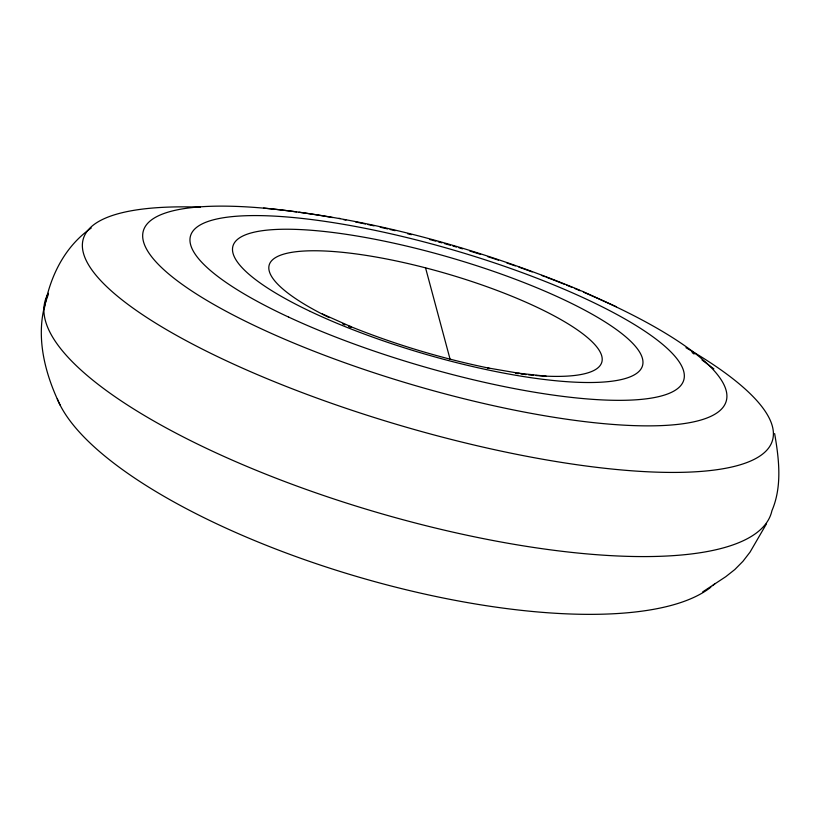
<?xml version="1.0" encoding="UTF-8"?>
<svg xmlns="http://www.w3.org/2000/svg" width="820" height="820" viewBox="0 0 820 820"><rect width="100%" height="100%" fill="white"/><g stroke="black" fill="none" stroke-linecap="round" stroke-linejoin="round"><path stroke-width="1.23" d="M44.321 308.607C49.743 277.058 64.349 246.728 91.235 228.021M48.236 294.728C33.938 331.167 43.706 371.255 60.137 405.121M766.515 523.755L750.054 552.096L742.941 561.321L734.792 569.562L725.731 576.716L702.689 591.907M517.881 373.141L546.222 376.226M263.589 208.075C372.444 218.725 478.952 248.532 579.863 290.218M338.957 218.325L340.249 218.54M519.941 373.438L487.633 367.893L489.007 368.17C441.457 358.35 394.768 344.41 349.73 326.227M322.414 313.968L351.278 326.832M581.216 290.792L616.302 306.731M692.111 352.559L694.099 354.045M702.012 359.99L713.892 368.897M425.549 267.863L450.108 359.334M774.633 433.565C779.01 458.944 782.362 486.321 771.917 510.727A378.286 110.269 16.3 0 1 368.016 509.743A378.286 110.269 16.3 0 1 48.308 293.273M583.758 292.268A303.625 72.273 16.3 0 1 655.19 425.795A303.625 72.273 16.3 0 1 206.537 300.222A303.625 72.273 16.3 0 1 296.532 211.878M298.952 212.216A303.625 72.273 16.3 0 1 332.53 217.566M343.529 219.596A303.625 72.273 16.3 0 1 345.937 220.057M355.665 221.974A303.625 72.273 16.3 0 1 365.474 224.003M367.924 224.526A303.625 72.273 16.3 0 1 374.074 225.859M380.224 227.232A303.625 72.273 16.3 0 1 387.645 228.923M390.135 229.508A303.625 72.273 16.3 0 1 395.117 230.686M407.601 233.741A303.625 72.273 16.3 0 1 411.353 234.694M429.772 239.512A303.625 72.273 16.3 0 1 435.851 241.172M438.29 241.849A303.625 72.273 16.3 0 1 441.939 242.863M444.378 243.55A303.625 72.273 16.3 0 1 450.446 245.293M452.876 245.99A303.625 72.273 16.3 0 1 456.504 247.056M458.923 247.763A303.625 72.273 16.3 0 1 462.541 248.839M469.757 251.022A303.625 72.273 16.3 0 1 480.602 254.384M487.808 256.68A303.625 72.273 16.3 0 1 498.539 260.186M506.873 262.984A303.625 72.273 16.3 0 1 515.339 265.906M518.957 267.166A303.625 72.273 16.3 0 1 532.149 271.902M541.589 275.397A303.625 72.273 16.3 0 1 545.095 276.719M546.294 277.17A303.625 72.273 16.3 0 1 564.139 284.151M566.487 285.093A303.625 72.273 16.3 0 1 572.319 287.471M574.625 288.425A303.625 72.273 16.3 0 1 580.355 290.823M329.25 317.617A173.266 41.441 16.3 0 1 315.669 250.766A173.266 41.441 16.3 0 1 560.337 319.277A173.266 41.441 16.3 0 1 535.983 375.509M533.564 375.304A173.266 41.441 16.3 0 1 528.633 374.842M526.102 374.586A173.266 41.441 16.3 0 1 520.966 374.002M518.353 373.674A173.266 41.441 16.3 0 1 515.708 373.336M350.96 327.508A173.266 41.441 16.3 0 1 348.572 326.483M345.035 324.935A173.266 41.441 16.3 0 1 342.709 323.91M685.981 347.711A359.016 90.118 16.3 0 1 656.861 472.156A359.016 90.118 16.3 0 1 168.489 330.819A359.016 90.118 16.3 0 1 200.377 207.173M715.112 583.471A350.212 115.302 16.3 0 1 712.631 585.716M710.848 587.181A350.212 115.302 16.3 0 1 362.44 578.161A350.212 115.302 16.3 0 1 57.287 398.858M310.308 311.426A213.313 49.846 16.3 0 0 640.779 369.287A213.313 49.846 16.3 0 0 362.194 236.908A213.313 49.846 16.3 0 0 310.308 311.426M288.691 317.114A256.937 60.157 16.3 0 0 682.547 382.971A256.937 60.157 16.3 0 0 340.208 223.768A256.937 60.157 16.3 0 0 288.691 317.114"/></g></svg>
